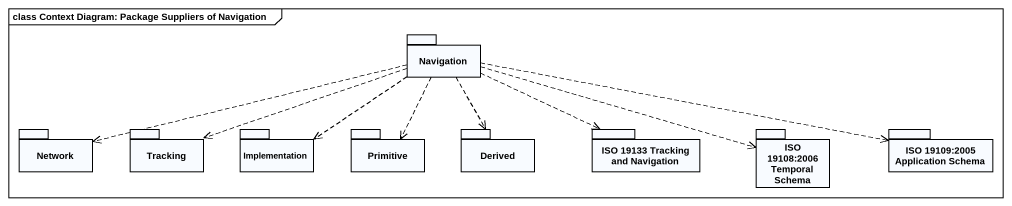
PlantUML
@startuml
mainframe class Context Diagram: Package Suppliers of Navigation
package Navigation {
}
package "Network" as Network_ {
}
package Tracking {
}
package Implementation {
}
package Primitive {
}
package Derived {
}
package "ISO 19133 Tracking and Navigation" as ISO_19133_Tracking_and {
}
package "ISO 19108:2006 Temporal Schema" as ISO_19108_2006_Temporal {
}
package "ISO 19109:2005 Application Schema" as ISO_19109_2005_Application {
}
Navigation .left.> Network_
Navigation .left.> Tracking
Navigation .left.> Implementation
Navigation ..> Primitive
Navigation ..> Derived
Navigation .right.> ISO_19133_Tracking_and
Navigation .right.> ISO_19108_2006_Temporal
Navigation .right.> ISO_19109_2005_Application
@enduml
